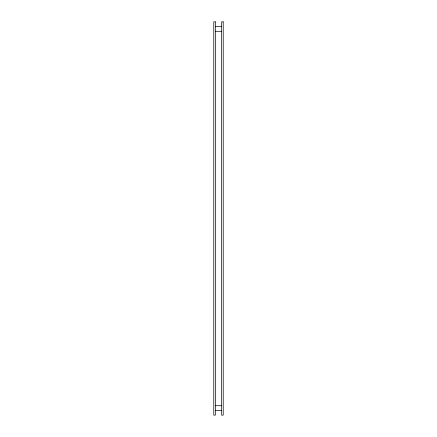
<?xml version="1.0" encoding="UTF-8"?>
<svg xmlns="http://www.w3.org/2000/svg" width="437" height="437" viewBox="0 0 437 437"><rect width="100%" height="100%" fill="white"/><g stroke="black" fill="none" stroke-linecap="round" stroke-linejoin="round"><path stroke-width="0.66" d="M215.354 26.57L221.646 26.57M215.354 31.289L221.646 31.289M215.354 405.711L221.646 405.711M215.354 410.43L221.646 410.43M215.354 21.85L213.78 21.85L213.78 415.15L215.354 415.15L215.354 21.85M223.22 21.85L221.646 21.85L221.646 415.15L223.22 415.15L223.22 21.85"/></g></svg>
